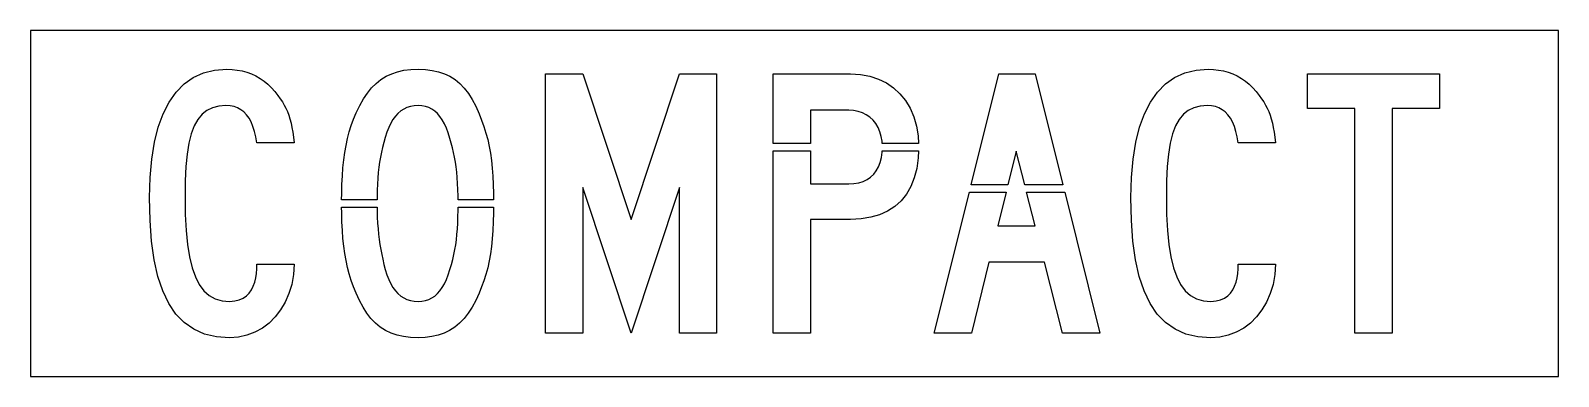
# Model space of a CAD drawing. Extents: x 0 to 106, y 0 to 24.
import ezdxf

# ---------------------------------------------------------------- set-up
doc = ezdxf.new("R2010")
doc.units = 0
doc.layers.add('CUT', color=7, linetype='Continuous')
doc.layers.add('OUTSIDE', color=1, linetype='Continuous')

msp = doc.modelspace()

# ---------------------------------------------------------------- linework, layer by layer
at = {"layer": 'CUT'}
for points in [[(15.3026, 17.6574), (15.155, 17.9256), (14.9876, 18.1578), (14.7986, 18.3522), (14.5916, 18.5106), (14.3648, 18.633), (14.1164, 18.7212), (13.8464, 18.7716), (13.5584, 18.7896), (13.0634, 18.7536), (12.6242, 18.6456), (12.2336, 18.4602), (11.8952, 18.1902), (11.6018, 17.8338), (11.3552, 17.3838), (11.1518, 16.8366), (10.9898, 16.1886), (10.8674, 15.4326), (10.781, 14.565), (10.7324, 13.5804), (10.7162, 12.4734), (10.7342, 11.2422), (10.7918, 10.137), (10.889, 9.1542), (11.0276, 8.2884), (11.2076, 7.5396), (11.4344, 6.9006), (11.7062, 6.3696), (12.0248, 5.943), (12.3938, 5.6172), (12.8132, 5.3886), (13.2848, 5.2554), (13.8104, 5.2104), (14.1668, 5.2356), (14.4764, 5.3094), (14.7464, 5.4282), (14.975, 5.5866), (15.1676, 5.781), (15.326, 6.0078), (15.4538, 6.2616), (15.551, 6.5388), (15.623, 6.8358), (15.6698, 7.1472), (15.6968, 7.4712), (15.7058, 7.8006), (18.2942, 7.8006), (18.242, 7.0752), (18.116, 6.3912), (17.9234, 5.7486), (17.666, 5.1546), (17.3492, 4.6128), (16.9766, 4.1286), (16.5518, 3.7074), (16.082, 3.351), (15.5672, 3.0666), (15.0146, 2.8578), (14.4278, 2.7282), (13.8104, 2.685), (12.8924, 2.7498), (12.0608, 2.9442), (11.3174, 3.2718), (10.6568, 3.7326), (10.0808, 4.3284), (9.5876, 5.061), (9.1718, 5.9304), (8.837, 6.942), (8.5796, 8.0922), (8.396, 9.3882), (8.288, 10.8264), (8.252, 12.4104), (8.2898, 13.8072), (8.405, 15.087), (8.594, 16.2534), (8.8586, 17.301), (9.197, 18.2316), (9.611, 19.0416), (10.097, 19.731), (10.6568, 20.298), (11.2904, 20.7408), (11.996, 21.0594), (12.7718, 21.252), (13.6214, 21.315), (13.9796, 21.3024), (14.3306, 21.2628), (14.6708, 21.198), (15.0002, 21.108), (15.3206, 20.991), (15.6266, 20.8506), (15.92, 20.6832), (16.199, 20.4924), (16.4636, 20.2764), (16.712, 20.037), (16.9442, 19.7724), (17.1584, 19.4844), (17.3222, 19.2648), (17.4698, 19.0488), (17.6012, 18.8292), (17.72, 18.6042), (17.8226, 18.372), (17.9162, 18.1272), (17.9972, 17.8644), (18.0692, 17.5854), (18.134, 17.2812), (18.1934, 16.9518), (18.2456, 16.5918), (18.2942, 16.1994), (15.7058, 16.1994), (15.632, 16.6224), (15.542, 17.0058), (15.4322, 17.3514)], [(29.6, 13.7982), (29.5658, 14.1744), (29.5226, 14.5344), (29.4704, 14.8782), (29.411, 15.213), (29.3444, 15.5406), (29.2688, 15.8628), (29.186, 16.1868), (29.096, 16.5162), (28.979, 16.8924), (28.853, 17.2326), (28.7144, 17.5368), (28.565, 17.8068), (28.403, 18.0426), (28.2266, 18.2442), (28.0394, 18.4134), (27.8378, 18.5502), (27.6218, 18.6564), (27.3914, 18.7302), (27.1448, 18.7752), (26.8856, 18.7896), (26.6102, 18.7752), (26.3528, 18.7302), (26.1116, 18.6564), (25.8884, 18.5538), (25.6796, 18.4188), (25.487, 18.2532), (25.3088, 18.0552), (25.145, 17.8266), (24.9938, 17.5638), (24.8534, 17.2686), (24.7274, 16.941), (24.6104, 16.5792), (24.5078, 16.2354), (24.416, 15.8952), (24.3368, 15.5568), (24.2666, 15.2148), (24.209, 14.8674), (24.1604, 14.511), (24.1226, 14.1402), (24.092, 13.7532), (24.0704, 13.3464), (24.0542, 12.9144), (24.0452, 12.4572), (24.0444, 12.251), (21.581, 12.251), (21.5846, 12.693), (21.6026, 13.3194), (21.6314, 13.9152), (21.6728, 14.4804), (21.7304, 15.0204), (21.8006, 15.537), (21.887, 16.032), (21.9914, 16.509), (22.112, 16.9698), (22.2524, 17.418), (22.4108, 17.8554), (22.5908, 18.2838), (22.8338, 18.795), (23.093, 19.254), (23.3684, 19.6644), (23.6618, 20.0244), (23.975, 20.3376), (24.3116, 20.6058), (24.6716, 20.8272), (25.055, 21.0072), (25.4672, 21.144), (25.9082, 21.2412), (26.3816, 21.297), (26.8856, 21.315), (27.3896, 21.297), (27.8612, 21.2394), (28.3004, 21.1422), (28.7126, 21.0054), (29.0942, 20.8236), (29.4506, 20.5968), (29.7818, 20.325), (30.0896, 20.0064), (30.3758, 19.6374), (30.6404, 19.218), (30.887, 18.7464), (31.1174, 18.2208), (31.2956, 17.7798), (31.454, 17.337), (31.5944, 16.8906), (31.715, 16.4334), (31.8194, 15.9654), (31.9058, 15.4812), (31.9778, 14.9772), (32.0336, 14.4498), (32.075, 13.8954), (32.1056, 13.3104), (32.1218, 12.6894), (32.1254, 12.251), (29.6624, 12.251), (29.6594, 12.5184), (29.6486, 12.9738), (29.6288, 13.3986)], [(83.5154, 17.3514), (83.3858, 17.6574), (83.2382, 17.9256), (83.0708, 18.1578), (82.8818, 18.3522), (82.6748, 18.5106), (82.448, 18.633), (82.1996, 18.7212), (81.9296, 18.7716), (81.6416, 18.7896), (81.1466, 18.7536), (80.7074, 18.6456), (80.3168, 18.4602), (79.9784, 18.1902), (79.685, 17.8338), (79.4384, 17.3838), (79.235, 16.8366), (79.073, 16.1886), (78.9506, 15.4326), (78.8642, 14.565), (78.8156, 13.5804), (78.7994, 12.4734), (78.8174, 11.2422), (78.875, 10.137), (78.9722, 9.1542), (79.1108, 8.2884), (79.2908, 7.5396), (79.5176, 6.9006), (79.7894, 6.3696), (80.108, 5.943), (80.477, 5.6172), (80.8964, 5.3886), (81.368, 5.2554), (81.8936, 5.2104), (82.25, 5.2356), (82.5596, 5.3094), (82.8296, 5.4282), (83.0582, 5.5866), (83.2508, 5.781), (83.4092, 6.0078), (83.537, 6.2616), (83.6342, 6.5388), (83.7062, 6.8358), (83.753, 7.1472), (83.78, 7.4712), (83.789, 7.8006), (86.3774, 7.8006), (86.3252, 7.0752), (86.1992, 6.3912), (86.0066, 5.7486), (85.7492, 5.1546), (85.4324, 4.6128), (85.0598, 4.1286), (84.635, 3.7074), (84.1652, 3.351), (83.6504, 3.0666), (83.0978, 2.8578), (82.511, 2.7282), (81.8936, 2.685), (80.9756, 2.7498), (80.144, 2.9442), (79.4006, 3.2718), (78.74, 3.7326), (78.164, 4.3284), (77.6708, 5.061), (77.255, 5.9304), (76.9202, 6.942), (76.6628, 8.0922), (76.4792, 9.3882), (76.3712, 10.8264), (76.3352, 12.4104), (76.373, 13.8072), (76.4882, 15.087), (76.6772, 16.2534), (76.9418, 17.301), (77.2802, 18.2316), (77.6942, 19.0416), (78.1802, 19.731), (78.74, 20.298), (79.3736, 20.7408), (80.0792, 21.0594), (80.855, 21.252), (81.7046, 21.315), (82.0628, 21.3024), (82.4138, 21.2628), (82.754, 21.198), (83.0834, 21.108), (83.4038, 20.991), (83.7098, 20.8506), (84.0032, 20.6832), (84.2822, 20.4924), (84.5468, 20.2764), (84.7952, 20.037), (85.0274, 19.7724), (85.2416, 19.4844), (85.4054, 19.2648), (85.553, 19.0488), (85.6844, 18.8292), (85.8032, 18.6042), (85.9058, 18.372), (85.9994, 18.1272), (86.0804, 17.8644), (86.1524, 17.5854), (86.2172, 17.2812), (86.2766, 16.9518), (86.3288, 16.5918), (86.3774, 16.1994), (83.789, 16.1994), (83.7152, 16.6224), (83.6252, 17.0058)], [(38.3156, 3), (35.7272, 3), (35.7272, 21), (38.3156, 21), (41.6636, 10.8948), (45.0116, 21), (47.6, 21), (47.6, 3), (45.0116, 3), (45.0116, 13.1052), (41.6636, 3), (38.3156, 13.1052)], [(58.6376, 17.5422), (58.4486, 17.7798), (58.229, 17.9832), (57.9824, 18.156), (57.7106, 18.2928), (57.4136, 18.3918), (57.0968, 18.453), (56.7584, 18.4728), (54.1052, 18.4728), (54.1052, 16.166), (51.5168, 16.166), (51.5168, 21), (56.8844, 21), (57.5756, 20.9586), (58.2218, 20.8362), (58.823, 20.6364), (59.3756, 20.3646), (59.876, 20.0208), (60.3188, 19.6104), (60.704, 19.137), (61.0244, 18.6042), (61.2818, 18.0156), (61.4672, 17.3748), (61.5824, 16.6836), (61.6102, 16.166), (59.083, 16.166), (59.075, 16.3146), (59.0192, 16.6602), (58.9256, 16.9824), (58.7978, 17.2758)], [(69.7058, 21), (71.6256, 13.2932), (68.9782, 13.2932), (68.3792, 15.6324), (67.8086, 13.2932), (65.2588, 13.2932), (67.1786, 21)], [(91.8728, 18.6006), (88.5896, 18.6006), (88.5896, 21), (97.748, 21), (97.748, 18.6006), (94.463, 18.6006), (94.463, 3), (91.8728, 3)], [(59.9552, 11.7984), (59.4602, 11.4744), (58.904, 11.2224), (58.2884, 11.0406), (57.6152, 10.9308), (56.8844, 10.8948), (54.1052, 10.8948), (54.1052, 3), (51.5168, 3), (51.5168, 15.664), (54.1052, 15.664), (54.1052, 13.3572), (56.7584, 13.3572), (57.122, 13.377), (57.4586, 13.4364), (57.7628, 13.5318), (58.0382, 13.665), (58.283, 13.8324), (58.4954, 14.0376), (58.6772, 14.2752), (58.8266, 14.547), (58.9436, 14.8494), (59.0282, 15.186), (59.0786, 15.5514), (59.0832, 15.664), (61.6091, 15.664), (61.586, 15.1572), (61.4816, 14.4336), (61.307, 13.773), (61.0676, 13.1772), (60.7616, 12.6498), (60.3908, 12.189)], [(67.6862, 12.7912), (67.1156, 10.452), (69.7058, 10.452), (69.1068, 12.7912), (71.7506, 12.7912), (74.1896, 3), (71.5994, 3), (70.3358, 7.9266), (66.4838, 7.9266), (65.2832, 3), (62.6948, 3), (65.1338, 12.7912)], [(31.8194, 8.0112), (31.715, 7.5396), (31.5944, 7.0842), (31.454, 6.6414), (31.2956, 6.2076), (31.1174, 5.7792), (30.887, 5.2662), (30.6368, 4.8036), (30.3668, 4.3896), (30.0752, 4.0224), (29.762, 3.702), (29.4272, 3.4266), (29.0672, 3.1962), (28.6838, 3.009), (28.2752, 2.865), (27.8396, 2.7642), (27.3752, 2.7048), (26.8856, 2.685), (26.3654, 2.7048), (25.883, 2.7642), (25.433, 2.865), (25.0136, 3.009), (24.6248, 3.1962), (24.2648, 3.4266), (23.93, 3.702), (23.6186, 4.0224), (23.3324, 4.3896), (23.066, 4.8036), (22.8194, 5.2662), (22.5908, 5.7792), (22.4108, 6.2202), (22.2524, 6.663), (22.112, 7.1112), (21.9914, 7.5684), (21.887, 8.0382), (21.8006, 8.526), (21.7304, 9.0354), (21.6728, 9.5682), (21.6314, 10.1316), (21.6026, 10.7256), (21.5846, 11.3592), (21.5815, 11.749), (24.0451, 11.749), (24.047, 11.496), (24.0578, 11.0532), (24.0776, 10.6356), (24.1064, 10.2414), (24.1424, 9.867), (24.1856, 9.5052), (24.236, 9.1542), (24.2954, 8.8104), (24.362, 8.4684), (24.4376, 8.1264), (24.5204, 7.779), (24.6104, 7.4208), (24.7274, 7.059), (24.8534, 6.7314), (24.9938, 6.4362), (25.145, 6.1734), (25.3088, 5.9448), (25.487, 5.7468), (25.6796, 5.5812), (25.8884, 5.4462), (26.1116, 5.3436), (26.3528, 5.2698), (26.6102, 5.2248), (26.8856, 5.2104), (27.1448, 5.2248), (27.3914, 5.2698), (27.6218, 5.3436), (27.8378, 5.4462), (28.0394, 5.5812), (28.2266, 5.7468), (28.403, 5.9448), (28.565, 6.1734), (28.7144, 6.4362), (28.853, 6.7314), (28.979, 7.059), (29.096, 7.4208), (29.2004, 7.7772), (29.2904, 8.1228), (29.3714, 8.4612), (29.4398, 8.7996), (29.4974, 9.1398), (29.546, 9.489), (29.5838, 9.8526), (29.6144, 10.2324), (29.6378, 10.6356), (29.6522, 11.0676), (29.6612, 11.5302), (29.6628, 11.749), (32.1249, 11.749), (32.1218, 11.3574), (32.1056, 10.722), (32.075, 10.1226), (32.0336, 9.5538), (31.9778, 9.0156), (31.9058, 8.5026)]]:
    msp.add_lwpolyline(points, close=True, dxfattribs=at)
at = {"layer": 'OUTSIDE'}
msp.add_lwpolyline([(0, 0), (106, 0), (106, 24), (0, 24)], close=True, dxfattribs=at)

doc.saveas('drawing.dxf')
